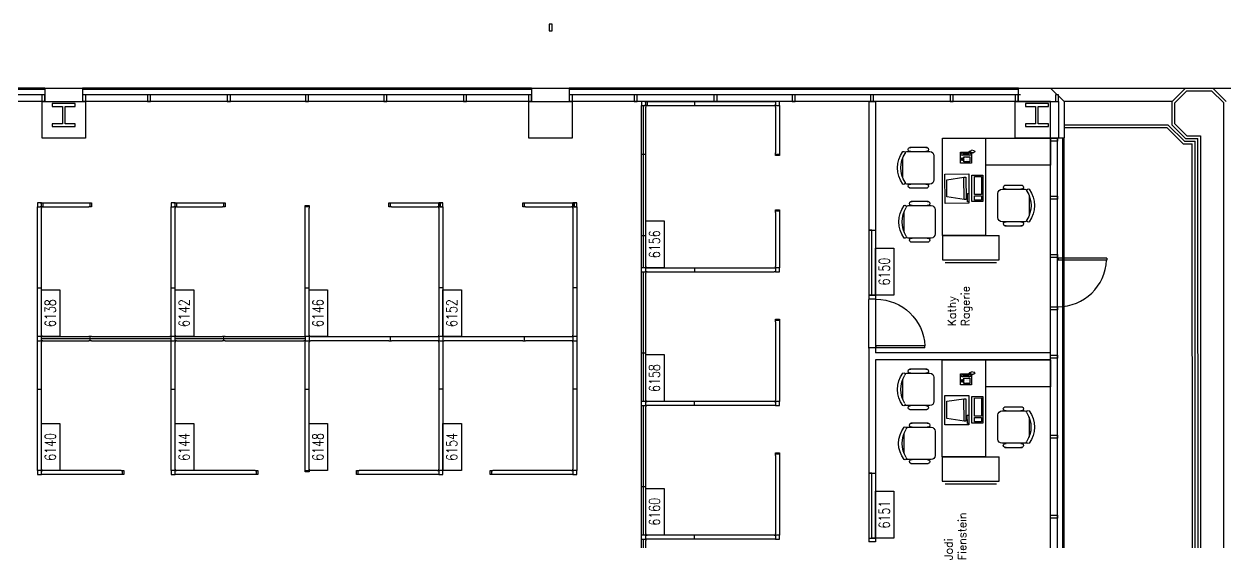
# Model space of a CAD drawing. Header units: millimetres. Extents: x 43 to 3711, y 1330 to 4598.
# Drawn here: x 1454 to 2342, y 4215 to 4598 of the extents above; entities that cross this region are included whole.
import ezdxf
from ezdxf.enums import TextEntityAlignment as Align

# ---------------------------------------------------------------- set-up
doc = ezdxf.new("R2010")
doc.units = ezdxf.units.MM
for name, color, linetype in [('CHAIRS', 4, 'Continuous'), ('CPU', 6, 'Continuous'), ('E-B-FURR', 6, 'Continuous'), ('E-B-GLAZ', 8, 'Continuous'), ('E-B-MULL', 8, 'Continuous'), ('E-B-SHEL', 2, 'Continuous'), ('E-C-HEAD', 5, 'Continuous'), ('E-F-DOOR', 3, 'Continuous'), ('E-F-TERR', 4, 'Continuous'), ('E-S-COLM', 8, 'Continuous'), ('EMPLOYEE', 1, 'Continuous'), ('FURNITURE', 3, 'Continuous'), ('PANELS_201', 6, 'Continuous'), ('PHONES', 4, 'Continuous'), ('RMNUM', 40, 'Continuous')]:
    doc.layers.add(name, color=color, linetype=linetype)
doc.styles.add('ARCHITXT', font='simplex.shx')
doc.styles.add('ROMANS', font='romans', dxfattribs={"width": 0.75, "height": 8})

# ---------------------------------------------------------------- blocks, each defined once
blk = doc.blocks.new('DR-36')
for p, q in [((0, 36), (0, 0)), ((0, 36), (1.5, 36)), ((1.5, 36), (1.5, 0)), ((0, 0), (1.5, 0))]:
    blk.add_line(p, q)
blk.add_arc((0, 0), 36, 0, 87.61406)
blk = doc.blocks.new('RMNUM')
at = {"layer": 'RMNUM'}
blk.add_lwpolyline([(-16.33354, 6.674702), (18.388073, 6.674702), (18.388073, -6.982766), (-16.33354, -6.982766), (-16.33354, 6.674702)], dxfattribs=at)
at = {"layer": 'RMNUM', "style": 'ROMANS', "width": 0.75}
blk.add_attdef('NUMBER', text='', height=8, dxfattribs=at).set_placement((1.027267, 0.114097), align=Align.MIDDLE_CENTER)
blk = doc.blocks.new('CHAIR7')
for p, q in [((0, 9), (0, -9)), ((20, 12), (3, 12)), ((5.12, 15.04), (17.88, 15.04)), ((23, -7.44), (23, 7.44)), ((3, -12), (20, -12)), ((5.12, -15), (17.88, -15))]:
    blk.add_line(p, q)
for centre, radius, start, end in [((3, 9), 3, 90, 180), ((5.56, 13.54), 1.56, 73.7398, 286.2602), ((17.44, 13.54), 1.56, 253.7398, 106.2602), ((20, 9), 3, 62.41556, 90), ((22.34, 11.12), 1.1, 53.30994, 212.02741), ((4.82, 0), 19.64, 327.57575, 32.42425), ((7, 0), 20, 323.1301, 36.8699), ((3, -9), 3, 180, 270), ((5.56, -13.5), 1.56, 73.7398, 286.2602), ((17.44, -13.5), 1.56, 253.7398, 106.2602), ((20, -9), 3, 270, 297.58444), ((22.34, -11.12), 1.1, 147.97259, 306.69006)]:
    blk.add_arc(centre, radius, start, end)
blk = doc.blocks.new('DESK3')
for p, q in [((72, 0), (0, 0)), ((0, 0), (0, -80)), ((72, -32), (72, 0)), ((0, -32), (72, -32)), ((20, -80), (20, -32)), ((0, -80), (20, -80))]:
    blk.add_line(p, q)
blk = doc.blocks.new('FC42X18D')
for p, q in [((-21, 0), (-21, -18)), ((-21, 0), (21, 0)), ((21, -18), (21, 0)), ((-21, -18), (21, -18)), ((-19, -20), (19, -20))]:
    blk.add_line(p, q)
blk = doc.blocks.new('RECTANG')
for p, q in [((1, 1), (0, 1)), ((0, 1), (0, 0)), ((1, 0), (1, 1)), ((0, 0), (1, 0))]:
    blk.add_line(p, q)
blk = doc.blocks.new('IBMAT', base_point=(61, 306))
for p, q in [((75, 307), (75, 306)), ((81, 307), (75, 307)), ((81, 306), (81, 307))]:
    blk.add_line(p, q)
at = {"xscale": 21, "yscale": 17, "zscale": 21}
blk.add_blockref('RECTANG', (61, 306), dxfattribs=at)
blk = doc.blocks.new('KEYBOARD', base_point=(60, 294))
for p, xscale, yscale, zscale in [((60, 294), 19, 8, 19), ((61, 295), 13, 5, 13), ((75, 295), 3, 5, 3)]:
    blk.add_blockref('RECTANG', p, dxfattribs=dict(xscale=xscale, yscale=yscale, zscale=zscale))
blk = doc.blocks.new('COMPUTER')
for p, q in [((-6.64, 16.23), (-8.5, 3.5)), ((6.08, 16.23), (-6.64, 16.23)), ((8, 3.5), (6.08, 16.23)), ((-8.5, 3.5), (-8.5, 2.04)), ((8, 3.5), (-8.5, 3.5)), ((-8.5, 2.04), (8, 2.04)), ((8, 2.04), (8, 3.5))]:
    blk.add_line(p, q)
at = {"xscale": 1.033846153846154, "yscale": 1.033846153846154, "zscale": 1.033846153846154}
for name, p in [('IBMAT', (-10.86, 0)), ('KEYBOARD', (-10.05, -10.5))]:
    blk.add_blockref(name, p, dxfattribs=at)
blk = doc.blocks.new('FNPHONE')
for p, q in [((-9.1, 0.22), (-9.7, 0.02)), ((-8.9, 0.62), (-9.5, 0.42)), ((-8.7, 1.02), (-9.3, 0.82)), ((-8.5, 1.42), (-9.1, 1.22)), ((-8.3, 1.82), (-8.9, 1.62)), ((-7.14, 0.56), (-7.5, -0.58)), ((-7.29, 6.54), (-7.29, 1.54)), ((-6.29, 6.54), (-6.29, 1.54)), ((-3.87, 4.85), (-3.87, 4.85)), ((-3.87, 3.91), (-3.87, 3.91)), ((-3.87, 2.97), (-3.87, 2.97)), ((-3.87, 2.03), (-3.87, 2.03)), ((-2.94, 4.85), (-2.94, 4.85)), ((-2.94, 3.91), (-2.94, 3.91)), ((-2.94, 2.97), (-2.94, 2.97)), ((-2.94, 2.03), (-2.94, 2.03)), ((-2, 4.85), (-2, 4.85)), ((-2, 3.91), (-2, 3.91)), ((-2, 2.97), (-2, 2.97)), ((-2, 2.03), (-2, 2.03)), ((-9.3, -0.18), (-9.9, -0.38)), ((-9.3, -0.58), (-9.9, -0.78)), ((-9.3, -0.98), (-9.9, -1.18)), ((-9.3, -1.38), (-9.9, -1.58)), ((-9.1, -1.78), (-9.7, -1.98)), ((-8.9, -2.18), (-9.5, -2.38)), ((-8.43, -2.46), (-9.03, -2.66)), ((-7.9, -1.98), (-8.5, -2.18)), ((-7.7, -1.58), (-8.3, -1.78)), ((-7.5, -1.18), (-8.1, -1.38)), ((-7.3, -0.78), (-7.9, -0.98))]:
    blk.add_line(p, q)
for centre, start, end in [((-6.79, 6.54), 298.49146, 241.50854), ((-6.79, 1.54), 118.49146, 61.50854)]:
    blk.add_arc(centre, 1.05, start, end)
for p, xscale, yscale, zscale in [((-8.21, 0), 8.20528234483245, 8.104073169521023, 8.20528234483245), ((-4.81, 1.25), 3.75, 4.375, 3.75), ((-4.03, 6.72), 2.03125, 0.46875, 2.03125)]:
    blk.add_blockref('RECTANG', p, dxfattribs=dict(xscale=xscale, yscale=yscale, zscale=zscale))
blk = doc.blocks.new('A$C2AA66EEE')
at = {"layer": 'E-B-FURR'}
for p, q in [((2531, 1115), (2531, 1447)), ((2531, 755), (2531, 1087)), ((2531, 395), (2531, 727)), ((2348.81, 505.52), (2205.12, 505.52)), ((2205.12, 500.52), (2205.12, 505.52)), ((2339.96, 500.52), (2205.12, 500.52)), ((2339.96, 371.08), (2339.96, 500.52)), ((2344.96, 371.08), (2344.96, 500.52)), ((2348.81, 500.52), (2344.96, 500.52)), ((2348.81, 500.52), (2348.81, 505.52)), ((2531, 505.52), (2384.81, 505.52)), ((2384.81, 500.52), (2384.81, 505.52)), ((2531, 500.52), (2384.81, 500.52)), ((2387.81, 500.52), (2387.81, 505.52)), ((2531, 505.52), (2531, 500.44)), ((1873, 371.06), (2504, 371.06)), ((2339.86, 371.08), (2344.86, 371.08))]:
    blk.add_line(p, q, dxfattribs=at)
for points in [[(2531, 1117), (2531, 1085), (2504, 1085), (2504, 1117)], [(2531, 757), (2531, 725), (2504, 725), (2504, 757)], [(2531, 397.11), (2531, 365.11), (2504, 365.11), (2504, 397.11)]]:
    blk.add_lwpolyline(points, close=True, dxfattribs=at)
at = {"layer": 'E-B-GLAZ'}
for p, q in [((2536, 1115), (2536, 1447)), ((2540, 1115), (2540, 1447)), ((2541, 1115), (2541, 1447)), ((2536, 755), (2536, 1087)), ((2540, 755), (2540, 1087)), ((2541, 755), (2541, 1087)), ((2536, 393.19), (2536, 725.19)), ((2540, 394.7), (2540, 727)), ((2541, 394.74), (2541, 727)), ((1873, 366), (2504, 366)), ((1873, 362), (2504.1, 362)), ((1873, 361), (2504.1, 361))]:
    blk.add_line(p, q, dxfattribs=at)
for points in [[(2207.9, 505.52), (2207.9, 500.52), (2207.9, 503.16), (2255.9, 503.16), (2255.9, 505.52), (2255.9, 500.52)], [(2387.81, 505.52), (2387.81, 500.52), (2387.81, 503.16), (2435.81, 503.16), (2435.81, 505.52), (2435.81, 500.52)]]:
    blk.add_lwpolyline(points, dxfattribs=at)
at = {"layer": 'E-B-MULL'}
for points in [[(2536, 1117.25), (2531, 1117.25), (2531, 1115), (2536, 1115)], [(2536, 1087), (2531, 1087), (2531, 1084.75), (2536, 1084.75)], [(2536, 1039), (2531, 1039), (2531, 1036.75), (2536, 1036.75)], [(2536, 980), (2531, 980), (2531, 977.75), (2536, 977.75)], [(2536, 922.12), (2531, 922.12), (2531, 919.87), (2536, 919.87)], [(2536, 864.25), (2531, 864.25), (2531, 862), (2536, 862)], [(2536, 805.25), (2531, 805.25), (2531, 803), (2536, 803)], [(2536, 757.25), (2531, 757.25), (2531, 755), (2536, 755)], [(2588.45, 741.95), (2583.45, 741.95), (2583.45, 739.7), (2588.45, 739.7)], [(2536, 727), (2531, 727), (2531, 724.75), (2536, 724.75)], [(2536, 679), (2531, 679), (2531, 676.75), (2536, 676.75)], [(2536, 620), (2531, 620), (2531, 617.75), (2536, 617.75)], [(2536, 562.12), (2531, 562.12), (2531, 559.87), (2536, 559.87)], [(2536, 504.25), (2531, 504.25), (2531, 502), (2536, 502)], [(2536, 445.25), (2531, 445.25), (2531, 443), (2536, 443)], [(2536, 397.12), (2531, 397.12), (2531, 394.87), (2536, 394.87)], [(2222.66, 366), (2222.66, 371), (2224.91, 371), (2224.91, 366)], [(2281.87, 366), (2281.87, 371), (2284.12, 371), (2284.12, 366)], [(2341.15, 366), (2341.15, 371), (2343.4, 371), (2343.4, 366)], [(2376.76, 365.98), (2376.76, 370.98), (2379.01, 370.98), (2379.01, 365.98)], [(2415.54, 365.98), (2415.54, 370.98), (2417.79, 370.98), (2417.79, 365.98)], [(2458.76, 366), (2458.76, 371), (2461.01, 371), (2461.01, 366)], [(2501.75, 366), (2501.75, 371), (2504, 371), (2504, 366)], [(2536, 367.37), (2531, 367.37), (2531, 365.12), (2536, 365.12)]]:
    blk.add_lwpolyline(points, close=True, dxfattribs=at)
at = {"layer": 'E-B-SHEL'}
for p, q in [((2541, 1115), (2531, 1115)), ((2531, 1115), (2531, 1087)), ((2541, 1115), (2541, 1087)), ((2541, 1087), (2531, 1087)), ((2541, 755), (2531, 755)), ((2531, 755), (2531, 727)), ((2541, 755), (2541, 727)), ((2541, 727), (2531, 727)), ((2530.96, 371), (2530.96, 397.17)), ((2530.96, 394.7), (2540.96, 394.7)), ((2531, 395), (2531, 367)), ((2531.01, 395), (2531.01, 367.37)), ((2541, 394.67), (2541, 370.69)), ((2504.1, 371), (2504.1, 361)), ((2504.1, 371), (2530.96, 371)), ((2541, 371.04), (2530.96, 361)), ((2530.96, 361), (2504.1, 361))]:
    blk.add_line(p, q, dxfattribs=at)
at = {"layer": 'E-C-HEAD'}
for p, q in [((2348.41, 505.48), (2384.41, 505.48)), ((2384.41, 500.48), (2348.41, 500.48)), ((2379.41, 365.96), (2415.41, 365.96))]:
    blk.add_line(p, q, dxfattribs=at)
at = {"layer": 'E-F-TERR'}
for p, q in [((2541, 371.04), (2541, 145.51)), ((2511.68, 284.81), (2511.68, 361)), ((2513.68, 283.98), (2513.68, 361)), ((2531, 281.15), (2531, 361.04)), ((2499.68, 272.81), (2511.68, 284.81)), ((2501.68, 271.98), (2513.68, 283.98)), ((2503.68, 271.15), (2513.68, 281.15)), ((2505.68, 270.33), (2514.51, 279.15)), ((2513.68, 281.15), (2531, 281.15)), ((2514.51, 279.15), (2530.18, 279.15)), ((2530.18, 279.15), (2539, 270.33)), ((2531, 281.15), (2541, 271.15)), ((2499.68, 272.81), (2499.68, 266.15)), ((2501.68, 271.98), (2501.68, 264.15)), ((2503.68, 271.15), (2503.68, 262.15)), ((2505.68, 270.33), (2505.68, 260.22)), ((2539, 270.33), (2539, 251.91)), ((2541, 271.08), (2541, 251.08)), ((2541, 271.08), (2541, 251.08)), ((2505.68, 260.22), (1998.31, 259.89)), ((2000.31, 261.82), (2503.68, 262.15)), ((2002.31, 263.82), (2501.68, 264.15)), ((2004.31, 265.82), (2499.68, 266.15)), ((2541, 261.58), (2541, 251.08)), ((2539, 251.91), (2530.25, 243.15)), ((2531.08, 241.15), (2541, 251.08)), ((2541, 251.08), (2531.08, 241.15)), ((2530.25, 243.15), (1973.41, 243.15))]:
    blk.add_line(p, q, dxfattribs=at)
at = {"layer": 'E-S-COLM'}
for points in [[(2527.5, 1092.5), (2529.5, 1092.5), (2529.5, 1109.5), (2527.5, 1109.5), (2527.5, 1102), (2514.5, 1102), (2514.5, 1109.5), (2512.5, 1109.5), (2512.5, 1092.5), (2514.5, 1092.5), (2514.5, 1100), (2527.5, 1100)], [(2527.5, 372.61), (2529.5, 372.61), (2529.5, 389.61), (2527.5, 389.61), (2527.5, 382.11), (2514.5, 382.11), (2514.5, 389.61), (2512.5, 389.61), (2512.5, 372.61), (2514.5, 372.61), (2514.5, 380.11), (2527.5, 380.11)]]:
    blk.add_lwpolyline(points, close=True, dxfattribs=at)
at = {"layer": 'PANELS_201', "linetype": 'Continuous'}
for p, q in [((2453.03, 1117.49), (2456.03, 1117.49)), ((2453.03, 1018.49), (2456.03, 1018.49)), ((2354.03, 860.49), (2354.03, 918.49)), ((2357.03, 918.49), (2357.03, 860.49)), ((2354.03, 824.49), (2354.03, 858.49)), ((2357.03, 858.49), (2357.03, 824.49)), ((2354.03, 761.49), (2354.03, 819.49)), ((2357.03, 819.49), (2357.03, 761.49)), ((2456.03, 822.49), (2453.03, 822.49)), ((2354.03, 725.49), (2354.03, 759.49)), ((2357.03, 759.49), (2357.03, 725.49)), ((2456.03, 723.49), (2453.03, 723.49)), ((2528, 670.5), (2531, 670.5)), ((2528, 635.5), (2528, 633.5)), ((2531, 634.5), (2528, 634.5)), ((2531, 635.5), (2531, 633.5))]:
    blk.add_line(p, q, dxfattribs=at)
for points in [[(2258.03, 1120.49), (2255.03, 1120.49), (2255.03, 1117.49)], [(2259.03, 1117.49), (2258.03, 1117.49), (2258.03, 1120.49), (2259.03, 1120.49)], [(2259.03, 1120.49), (2317.03, 1120.49)], [(2317.03, 1120.49), (2319.03, 1120.49)], [(2318.03, 1120.49), (2318.03, 1117.49)], [(2319.03, 1120.49), (2353.03, 1120.49)], [(2353.03, 1120.49), (2354.03, 1120.49), (2354.03, 1117.49), (2353.03, 1117.49)], [(2354.03, 1120.49), (2357.03, 1120.49)], [(2358.03, 1117.49), (2357.03, 1117.49), (2357.03, 1120.49), (2358.03, 1120.49)], [(2358.03, 1120.49), (2392.03, 1120.49)], [(2392.03, 1120.49), (2394.03, 1120.49)], [(2393.03, 1120.49), (2393.03, 1117.49)], [(2394.03, 1120.49), (2452.03, 1120.49)], [(2452.03, 1120.49), (2453.03, 1120.49), (2453.03, 1117.49), (2452.03, 1117.49)], [(2456.03, 1117.49), (2456.03, 1120.49), (2453.03, 1120.49)], [(2255.03, 1116.49), (2255.03, 1117.49), (2258.03, 1117.49), (2258.03, 1116.49)], [(2255.03, 1058.49), (2255.03, 1116.49)], [(2258.03, 1058.49), (2258.03, 1116.49)], [(2259.03, 1117.49), (2317.03, 1117.49)], [(2317.03, 1117.49), (2319.03, 1117.49)], [(2319.03, 1117.49), (2353.03, 1117.49)], [(2354.03, 1116.49), (2354.03, 1117.49), (2357.03, 1117.49), (2357.03, 1116.49)], [(2354.03, 1116.49), (2354.03, 1082.49)], [(2355.53, 1117.49), (2355.53, 1081.49)], [(2357.03, 1116.49), (2357.03, 1082.49)], [(2358.03, 1117.49), (2392.03, 1117.49)], [(2392.03, 1117.49), (2394.03, 1117.49)], [(2394.03, 1117.49), (2452.03, 1117.49)], [(2456.03, 1118.49), (2456.03, 1117.49), (2456.03, 1116.49), (2453.03, 1116.49), (2453.03, 1118.49)], [(2453.03, 1116.49), (2453.03, 1117.49), (2456.03, 1117.49), (2456.03, 1116.49)], [(2453.03, 1116.49), (2453.03, 1082.49)], [(2456.03, 1116.49), (2456.03, 1082.49)], [(2354.03, 1080.49), (2354.03, 1082.49)], [(2354.03, 1081.49), (2357.03, 1081.49)], [(2354.03, 1080.49), (2354.03, 1022.49)], [(2355.53, 1081.49), (2355.53, 1021.49)], [(2357.03, 1080.49), (2357.03, 1082.49)], [(2357.03, 1080.49), (2357.03, 1022.49)], [(2456.03, 1082.49), (2456.03, 1081.49), (2456.03, 1080.49), (2453.03, 1080.49), (2453.03, 1082.49)], [(2453.03, 1081.49), (2456.03, 1081.49)], [(2258.03, 1058.49), (2258.03, 1057.49), (2258.03, 1056.49), (2255.03, 1056.49), (2255.03, 1058.49)], [(2255.03, 1057.49), (2258.03, 1057.49)], [(2354.03, 1022.49), (2354.03, 1021.49), (2357.03, 1021.49), (2357.03, 1022.49)], [(2258.03, 1021.49), (2255.03, 1021.49), (2255.03, 1018.49)], [(2255.03, 1017.49), (2255.03, 1018.49), (2258.03, 1018.49), (2258.03, 1017.49)], [(2255.03, 959.49), (2255.03, 1017.49)], [(2259.03, 1018.49), (2258.03, 1018.49), (2258.03, 1021.49), (2259.03, 1021.49)], [(2258.03, 959.49), (2258.03, 1017.49)], [(2259.03, 1021.49), (2317.03, 1021.49)], [(2259.03, 1018.49), (2317.03, 1018.49)], [(2317.03, 1021.49), (2319.03, 1021.49)], [(2317.03, 1018.49), (2319.03, 1018.49)], [(2318.03, 1021.49), (2318.03, 1018.49)], [(2319.03, 1021.49), (2353.03, 1021.49)], [(2319.03, 1018.49), (2353.03, 1018.49)], [(2353.03, 1021.49), (2354.03, 1021.49), (2354.03, 1018.49), (2353.03, 1018.49)], [(2354.03, 1017.49), (2354.03, 1018.49), (2357.03, 1018.49), (2357.03, 1017.49)], [(2354.03, 1017.49), (2354.03, 983.49)], [(2355.53, 1018.49), (2355.53, 982.49)], [(2358.03, 1018.49), (2357.03, 1018.49), (2357.03, 1021.49), (2358.03, 1021.49)], [(2357.03, 1017.49), (2357.03, 983.49)], [(2358.03, 1021.49), (2392.03, 1021.49)], [(2358.03, 1018.49), (2392.03, 1018.49)], [(2392.03, 1021.49), (2394.03, 1021.49)], [(2392.03, 1018.49), (2394.03, 1018.49)], [(2393.03, 1021.49), (2393.03, 1018.49)], [(2394.03, 1021.49), (2452.03, 1021.49)], [(2394.03, 1018.49), (2452.03, 1018.49)], [(2452.03, 1021.49), (2453.03, 1021.49), (2453.03, 1018.49), (2452.03, 1018.49)], [(2456.03, 1018.49), (2456.03, 1021.49), (2453.03, 1021.49)], [(2456.03, 1019.49), (2456.03, 1018.49), (2456.03, 1017.49), (2453.03, 1017.49), (2453.03, 1019.49)], [(2453.03, 1017.49), (2453.03, 1018.49), (2456.03, 1018.49), (2456.03, 1017.49)], [(2453.03, 1017.49), (2453.03, 983.49)], [(2456.03, 1017.49), (2456.03, 983.49)], [(2354.03, 981.49), (2354.03, 983.49)], [(2354.03, 982.49), (2357.03, 982.49)], [(2354.03, 981.49), (2354.03, 923.49)], [(2355.53, 982.49), (2355.53, 922.49)], [(2357.03, 981.49), (2357.03, 983.49)], [(2357.03, 981.49), (2357.03, 923.49)], [(2456.03, 983.49), (2456.03, 982.49), (2456.03, 981.49), (2453.03, 981.49), (2453.03, 983.49)], [(2453.03, 982.49), (2456.03, 982.49)], [(2258.03, 959.49), (2258.03, 958.49), (2258.03, 957.49), (2255.03, 957.49), (2255.03, 959.49)], [(2255.03, 958.49), (2258.03, 958.49)], [(2259.03, 919.49), (2258.03, 919.49), (2257.03, 919.49), (2257.03, 922.49), (2259.03, 922.49)], [(2258.03, 922.49), (2258.03, 919.49)], [(2259.03, 922.49), (2317.03, 922.49)], [(2259.03, 919.49), (2317.03, 919.49)], [(2317.03, 922.49), (2319.03, 922.49)], [(2317.03, 919.49), (2319.03, 919.49)], [(2318.03, 922.49), (2318.03, 919.49)], [(2319.03, 922.49), (2353.03, 922.49)], [(2319.03, 919.49), (2353.03, 919.49)], [(2353.03, 922.49), (2354.03, 922.49), (2354.03, 919.49), (2353.03, 919.49)], [(2357.03, 923.49), (2357.03, 922.49), (2354.03, 922.49), (2354.03, 923.49)], [(2357.03, 918.49), (2357.03, 919.49), (2354.03, 919.49), (2354.03, 918.49)], [(2358.03, 919.49), (2357.03, 919.49), (2357.03, 922.49), (2358.03, 922.49)], [(2358.03, 922.49), (2392.03, 922.49)], [(2358.03, 919.49), (2392.03, 919.49)], [(2392.03, 922.49), (2394.03, 922.49)], [(2392.03, 919.49), (2394.03, 919.49)], [(2393.03, 922.49), (2393.03, 919.49)], [(2394.03, 922.49), (2452.03, 922.49)], [(2394.03, 919.49), (2452.03, 919.49)], [(2452.03, 922.49), (2453.03, 922.49), (2454.03, 922.49), (2454.03, 919.49), (2452.03, 919.49)], [(2453.03, 919.49), (2453.03, 922.49)], [(2255.03, 882.49), (2255.03, 883.49), (2255.03, 884.49), (2258.03, 884.49), (2258.03, 882.49)], [(2258.03, 883.49), (2255.03, 883.49)], [(2255.03, 824.49), (2255.03, 882.49)], [(2258.03, 824.49), (2258.03, 882.49)], [(2354.03, 860.49), (2354.03, 858.49)], [(2357.03, 859.49), (2354.03, 859.49)], [(2357.03, 860.49), (2357.03, 858.49)], [(2453.03, 858.49), (2453.03, 859.49), (2453.03, 860.49), (2456.03, 860.49), (2456.03, 858.49)], [(2456.03, 859.49), (2453.03, 859.49)], [(2453.03, 858.49), (2453.03, 824.49)], [(2456.03, 858.49), (2456.03, 824.49)], [(2258.03, 824.49), (2258.03, 823.49), (2255.03, 823.49), (2255.03, 824.49)], [(2255.03, 823.49), (2255.03, 820.49), (2258.03, 820.49)], [(2259.03, 820.49), (2258.03, 820.49), (2258.03, 823.49), (2259.03, 823.49)], [(2317.03, 823.49), (2259.03, 823.49)], [(2317.03, 820.49), (2259.03, 820.49)], [(2319.03, 823.49), (2317.03, 823.49)], [(2319.03, 820.49), (2317.03, 820.49)], [(2318.03, 820.49), (2318.03, 823.49)], [(2353.03, 823.49), (2319.03, 823.49)], [(2353.03, 820.49), (2319.03, 820.49)], [(2353.03, 823.49), (2354.03, 823.49), (2354.03, 820.49), (2353.03, 820.49)], [(2357.03, 824.49), (2357.03, 823.49), (2354.03, 823.49), (2354.03, 824.49)], [(2357.03, 819.49), (2357.03, 820.49), (2354.03, 820.49), (2354.03, 819.49)], [(2358.03, 820.49), (2357.03, 820.49), (2357.03, 823.49), (2358.03, 823.49)], [(2392.03, 823.49), (2358.03, 823.49)], [(2392.03, 820.49), (2358.03, 820.49)], [(2394.03, 823.49), (2392.03, 823.49)], [(2394.03, 820.49), (2392.03, 820.49)], [(2393.03, 820.49), (2393.03, 823.49)], [(2452.03, 823.49), (2394.03, 823.49)], [(2452.03, 820.49), (2394.03, 820.49)], [(2452.03, 823.49), (2453.03, 823.49), (2453.03, 820.49), (2452.03, 820.49)], [(2456.03, 824.49), (2456.03, 823.49), (2453.03, 823.49), (2453.03, 824.49)], [(2453.03, 821.49), (2453.03, 822.49), (2453.03, 823.49), (2456.03, 823.49), (2456.03, 821.49)], [(2453.03, 820.49), (2456.03, 820.49), (2456.03, 823.49)], [(2255.03, 783.49), (2255.03, 784.49), (2255.03, 785.49), (2258.03, 785.49), (2258.03, 783.49)], [(2258.03, 784.49), (2255.03, 784.49)], [(2255.03, 725.49), (2255.03, 783.49)], [(2258.03, 725.49), (2258.03, 783.49)], [(2354.03, 761.49), (2354.03, 759.49)], [(2357.03, 760.49), (2354.03, 760.49)], [(2357.03, 761.49), (2357.03, 759.49)], [(2453.03, 759.49), (2453.03, 760.49), (2453.03, 761.49), (2456.03, 761.49), (2456.03, 759.49)], [(2456.03, 760.49), (2453.03, 760.49)], [(2453.03, 759.49), (2453.03, 725.49)], [(2456.03, 759.49), (2456.03, 725.49)], [(2258.03, 725.49), (2258.03, 724.49), (2255.03, 724.49), (2255.03, 725.49)], [(2255.03, 724.49), (2255.03, 721.49), (2258.03, 721.49)], [(2259.03, 721.49), (2258.03, 721.49), (2258.03, 724.49), (2259.03, 724.49)], [(2317.03, 724.49), (2259.03, 724.49)], [(2317.03, 721.49), (2259.03, 721.49)], [(2319.03, 724.49), (2317.03, 724.49)], [(2319.03, 721.49), (2317.03, 721.49)], [(2318.03, 721.49), (2318.03, 724.49)], [(2353.03, 724.49), (2319.03, 724.49)], [(2353.03, 721.49), (2319.03, 721.49)], [(2353.03, 724.49), (2354.03, 724.49), (2354.03, 721.49), (2353.03, 721.49)], [(2357.03, 725.49), (2357.03, 724.49), (2354.03, 724.49), (2354.03, 725.49)], [(2357.03, 721.49), (2354.03, 721.49)], [(2358.03, 721.49), (2357.03, 721.49), (2357.03, 724.49), (2358.03, 724.49)], [(2392.03, 724.49), (2358.03, 724.49)], [(2392.03, 721.49), (2358.03, 721.49)], [(2394.03, 724.49), (2392.03, 724.49)], [(2394.03, 721.49), (2392.03, 721.49)], [(2393.03, 721.49), (2393.03, 724.49)], [(2452.03, 724.49), (2394.03, 724.49)], [(2452.03, 721.49), (2394.03, 721.49)], [(2452.03, 724.49), (2453.03, 724.49), (2453.03, 721.49), (2452.03, 721.49)], [(2456.03, 725.49), (2456.03, 724.49), (2453.03, 724.49), (2453.03, 725.49)], [(2453.03, 722.49), (2453.03, 723.49), (2453.03, 724.49), (2456.03, 724.49), (2456.03, 722.49)], [(2453.03, 721.49), (2456.03, 721.49), (2456.03, 724.49)], [(2147, 672), (2207, 672)], [(2148, 673.5), (2206, 673.5)], [(2148, 670.5), (2206, 670.5)], [(2206, 673.5), (2207, 673.5), (2207, 670.5), (2206, 670.5)], [(2207, 673.5), (2210, 673.5)], [(2207, 669.5), (2207, 670.5), (2210, 670.5), (2210, 669.5)], [(2207, 635.5), (2207, 669.5)], [(2211, 670.5), (2210, 670.5), (2210, 673.5), (2211, 673.5)], [(2210, 672), (2246, 672)], [(2210, 635.5), (2210, 669.5)], [(2211, 673.5), (2245, 673.5)], [(2211, 670.5), (2245, 670.5)], [(2245, 673.5), (2247, 673.5)], [(2245, 670.5), (2247, 670.5)], [(2246, 673.5), (2246, 670.5)], [(2246, 672), (2306, 672)], [(2247, 673.5), (2305, 673.5)], [(2247, 670.5), (2305, 670.5)], [(2305, 673.5), (2306, 673.5), (2306, 670.5), (2305, 670.5)], [(2306, 673.5), (2309, 673.5)], [(2306, 669.5), (2306, 670.5), (2309, 670.5), (2309, 669.5)], [(2306, 635.5), (2306, 669.5)], [(2310, 670.5), (2309, 670.5), (2309, 673.5), (2310, 673.5)], [(2309, 672), (2345, 672)], [(2309, 635.5), (2309, 669.5)], [(2310, 673.5), (2344, 673.5)], [(2310, 670.5), (2344, 670.5)], [(2344, 673.5), (2346, 673.5)], [(2344, 670.5), (2346, 670.5)], [(2345, 673.5), (2345, 670.5)], [(2345, 672), (2405, 672)], [(2346, 673.5), (2404, 673.5)], [(2346, 670.5), (2404, 670.5)], [(2404, 673.5), (2405, 673.5), (2405, 670.5), (2404, 670.5)], [(2405, 673.5), (2408, 673.5)], [(2405, 669.5), (2405, 670.5), (2408, 670.5), (2408, 669.5)], [(2405, 669.5), (2405, 635.5)], [(2409, 670.5), (2408, 670.5), (2408, 673.5), (2409, 673.5)], [(2408, 672), (2432, 672)], [(2408, 669.5), (2408, 635.5)], [(2409, 673.5), (2431, 673.5)], [(2409, 670.5), (2431, 670.5)], [(2431, 673.5), (2433, 673.5)], [(2431, 670.5), (2433, 670.5)], [(2432, 673.5), (2432, 670.5)], [(2432, 672), (2492, 672)], [(2433, 673.5), (2491, 673.5)], [(2433, 670.5), (2491, 670.5)], [(2491, 673.5), (2493, 673.5)], [(2491, 670.5), (2493, 670.5)], [(2492, 673.5), (2492, 670.5)], [(2492, 672), (2528, 672)], [(2493, 673.5), (2527, 673.5)], [(2493, 670.5), (2527, 670.5)], [(2527, 673.5), (2528, 673.5), (2528, 670.5), (2527, 670.5)], [(2531, 670.5), (2531, 673.5), (2528, 673.5)], [(2531, 671.5), (2531, 670.5), (2531, 669.5), (2528, 669.5), (2528, 671.5)], [(2528, 669.5), (2528, 670.5), (2531, 670.5), (2531, 669.5)], [(2528, 669.5), (2528, 635.5)], [(2531, 669.5), (2531, 635.5)], [(2207, 633.5), (2207, 635.5)], [(2207, 634.5), (2210, 634.5)], [(2207, 575.5), (2207, 633.5)], [(2210, 633.5), (2210, 635.5)], [(2210, 575.5), (2210, 633.5)], [(2306, 633.5), (2306, 635.5)], [(2306, 634.5), (2309, 634.5)], [(2306, 575.5), (2306, 633.5)], [(2309, 633.5), (2309, 635.5)], [(2309, 575.5), (2309, 633.5)], [(2405, 635.5), (2405, 633.5)], [(2408, 634.5), (2405, 634.5)], [(2405, 633.5), (2405, 575.5)], [(2408, 635.5), (2408, 633.5)], [(2408, 633.5), (2408, 575.5)], [(2528, 633.5), (2528, 575.5)], [(2531, 633.5), (2531, 575.5)], [(2210, 575.5), (2210, 574.5), (2207, 574.5), (2207, 575.5)], [(2207, 574.5), (2207, 571.5), (2210, 571.5)], [(2211, 571.5), (2210, 571.5), (2210, 574.5), (2211, 574.5)], [(2269, 574.5), (2211, 574.5)], [(2269, 571.5), (2211, 571.5)], [(2269, 574.5), (2270, 574.5), (2271, 574.5), (2271, 571.5), (2269, 571.5)], [(2270, 571.5), (2270, 574.5)], [(2309, 575.5), (2309, 574.5), (2306, 574.5), (2306, 575.5)], [(2306, 574.5), (2306, 571.5), (2309, 571.5)], [(2310, 571.5), (2309, 571.5), (2309, 574.5), (2310, 574.5)], [(2368, 574.5), (2310, 574.5)], [(2368, 571.5), (2310, 571.5)], [(2368, 574.5), (2369, 574.5), (2370, 574.5), (2370, 571.5), (2368, 571.5)], [(2369, 571.5), (2369, 574.5)], [(2408, 575.5), (2408, 574.5), (2405, 574.5), (2405, 575.5)], [(2405, 574.5), (2405, 571.5), (2408, 571.5)], [(2409, 571.5), (2408, 571.5), (2408, 574.5), (2409, 574.5)], [(2449, 574.5), (2409, 574.5)], [(2449, 571.5), (2409, 571.5)], [(2449, 574.5), (2450, 574.5), (2451, 574.5), (2451, 571.5), (2449, 571.5)], [(2450, 571.5), (2450, 574.5)], [(2493, 571.5), (2492, 571.5), (2491, 571.5), (2491, 574.5), (2493, 574.5)], [(2492, 574.5), (2492, 571.5)], [(2527, 574.5), (2493, 574.5)], [(2527, 571.5), (2493, 571.5)], [(2527, 574.5), (2528, 574.5), (2528, 571.5), (2527, 571.5)], [(2531, 575.5), (2531, 574.5), (2528, 574.5), (2528, 575.5)], [(2528, 571.5), (2531, 571.5), (2531, 574.5)]]:
    blk.add_lwpolyline(points, dxfattribs=at)
for p, values in [((2274.36, 1110.82), {'NUMBER': '6140'}), ((2373.36, 1110.82), {'NUMBER': '6138'}), ((2274.36, 1011.82), {'NUMBER': '6144'}), ((2373.36, 1011.82), {'NUMBER': '6142'}), ((2274.36, 912.82), {'NUMBER': '6148'}), ((2373.36, 912.82), {'NUMBER': '6146'}), ((2274.36, 813.82), {'NUMBER': '6154'}), ((2373.36, 813.82), {'NUMBER': '6152'}), ((2226.33, 663.83), {'NUMBER': '6160'}), ((2325.33, 663.83), {'NUMBER': '6158'}), ((2424.33, 663.83), {'NUMBER': '6156'}), ((2224.24, 493.85), {'NUMBER': '6151'}), ((2404.15, 493.85), {'NUMBER': '6150'})]:
    blk.add_blockref('RMNUM', p).add_auto_attribs(values)
at = {"layer": 'CHAIRS', "lineweight": -3, "xscale": -1}
for p, rotation in [((2277.97, 456.38), 270), ((2317.93, 457.3), 270), ((2442.01, 456.36), 270), ((2481.97, 457.27), 270), ((2290.05, 409.95), 90), ((2454.09, 409.92), 90)]:
    blk.add_blockref('CHAIR7', p, dxfattribs=dict(at, rotation=rotation))
at = {"layer": 'CPU', "lineweight": -3, "xscale": -1, "rotation": 0.1594551242627595}
for p in [(2302.55, 431.56), (2466.59, 431.54)]:
    blk.add_blockref('COMPUTER', p, dxfattribs=at)
at = {"layer": 'E-F-DOOR', "xscale": -1, "rotation": 180}
blk.add_blockref('DR-36', (2348.66, 500.02), dxfattribs=at)
at = {"layer": 'E-F-DOOR', "rotation": 180}
blk.add_blockref('DR-36', (2415.16, 365.5), dxfattribs=at)
at = {"layer": 'FURNITURE', "lineweight": -3, "rotation": 270}
for p in [(2267.95, 430.08), (2431.99, 430.05)]:
    blk.add_blockref('FC42X18D', p, dxfattribs=at)
at = {"layer": 'FURNITURE', "lineweight": -3, "xscale": -1, "rotation": 0.004970026120414417}
for p in [(2339.95, 451.08), (2503.99, 451.06)]:
    blk.add_blockref('DESK3', p, dxfattribs=at)
at = {"layer": 'PHONES', "lineweight": -3, "xscale": -1}
for p in [(2321.37, 429.55), (2485.41, 429.53)]:
    blk.add_blockref('FNPHONE', p, dxfattribs=at)
at = {"layer": 'EMPLOYEE', "lineweight": -3, "char_height": 6, "attachment_point": 1, "style": 'ARCHITXT'}
for s, insert, width in [('\\A1;Jodi\\PFienstein', (2191.62, 449.45), 32.7462), ('\\A1;Kathy\\PRagerie', (2364.61, 447.03), 28.3465)]:
    blk.add_mtext(s, dxfattribs=dict(at, insert=insert, width=width))

msp = doc.modelspace()

# ---------------------------------------------------------------- block references
at = {"rotation": 90}
msp.add_blockref('A$C2AA66EEE', (2584.251, 2009.724), dxfattribs=at)

doc.saveas('drawing.dxf')
